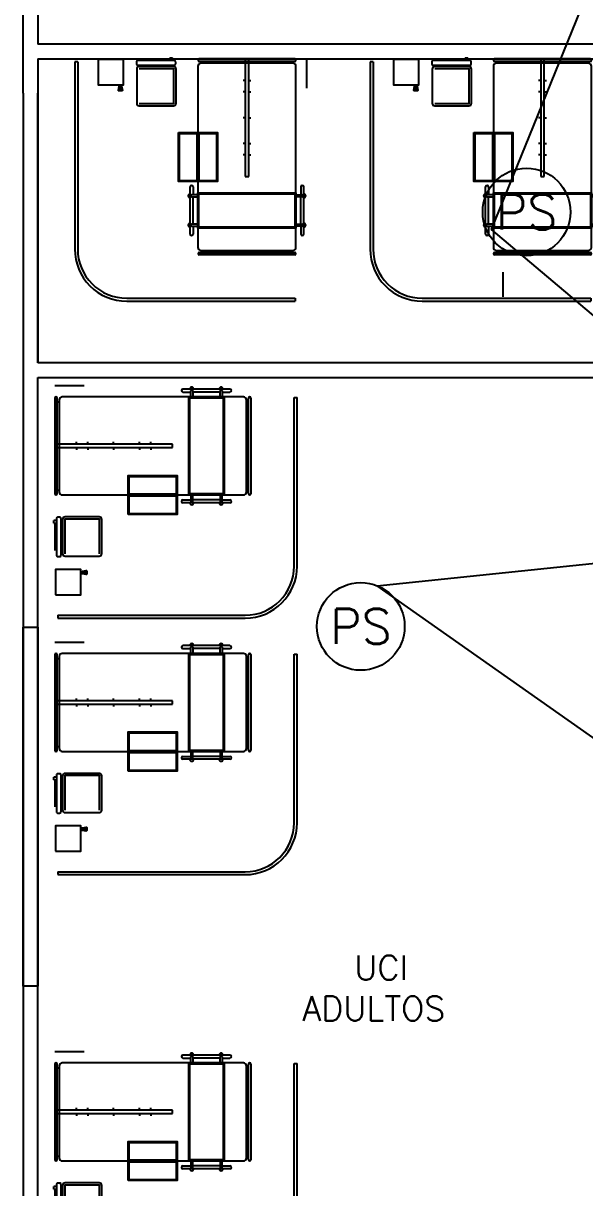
# Model space of a CAD drawing. Header units: metres. Extents: x -39 to 21688, y -24 to 9022.
# Drawn here: x 283.65 to 289.38, y 35.13 to 47.01 of the extents above; entities that cross this region are included whole.
import ezdxf
from ezdxf.enums import TextEntityAlignment as Align

# ---------------------------------------------------------------- set-up
doc = ezdxf.new("R2010")
doc.units = ezdxf.units.M
doc.header["$MEASUREMENT"] = 0
for name, color, linetype in [('AN-TEXTO', 3, 'Continuous'), ('AR-MOBILIRIO', 1, 'Continuous'), ('AR-MUROS', 6, 'Continuous'), ('AR-PUERTAS', 2, 'Continuous'), ('AR-VENTANAS', 2, 'Continuous')]:
    doc.layers.add(name, color=color, linetype=linetype)
doc.styles.add('REGULAR-2.5', font='romans.shx', dxfattribs={"height": 2.5})
doc.styles.add('ROMANS', font='romans.shx', dxfattribs={"width": 0.75})

# ---------------------------------------------------------------- blocks, each defined once
blk = doc.blocks.new('AR-CAMILLA 2')
at = {"layer": 'AR-MOBILIRIO'}
for p, q in [((-0.11, 0.319, 0), (-0.41, 0.319, 0)), ((1.377, 0.287, 0), (0.897, 0.287, 0)), ((0.897, 0.257, 0), (0.977, 0.257, 0)), ((0.977, 0.207, 0), (0.977, 0.27, 0)), ((0.997, 0.27, 0), (0.997, 0.207, 0)), ((1.277, 0.257, 0), (0.997, 0.257, 0)), ((1.277, 0.207, 0), (1.277, 0.27, 0)), ((1.297, 0.27, 0), (1.297, 0.207, 0)), ((1.297, 0.257, 0), (1.377, 0.257, 0)), ((-0.41, 0.195, 0), (-0.41, -0.78, 0)), ((-0.385, -0.78, 0), (-0.385, 0.195, 0)), ((-0.385, 0.157, 0), (-0.365, 0.157, 0)), ((-0.365, 0.177, 0), (-0.365, -0.763, 0)), ((1.515, 0.207, 0), (-0.335, 0.207, 0)), ((0.957, -0.793, 0), (0.957, 0.207, 0)), ((0.957, 0.207, 0), (1.317, 0.207, 0)), ((0.967, -0.783, 0), (0.967, 0.197, 0)), ((0.967, 0.197, 0), (1.307, 0.197, 0)), ((1.307, 0.197, 0), (1.307, -0.783, 0)), ((1.317, 0.207, 0), (1.317, -0.793, 0)), ((1.545, -0.763, 0), (1.545, 0.177, 0)), ((1.565, 0.157, 0), (1.545, 0.157, 0)), ((1.565, -0.78, 0), (1.565, 0.195, 0)), ((1.59, 0.195, 0), (1.59, -0.78, 0)), ((2.032, -1.52, 0), (2.032, 0.2, 0)), ((2.032, 0.2, 0), (2.062, 0.2, 0)), ((2.062, -1.52, 0), (2.062, 0.2, 0)), ((0.79, -0.275, 0), (-0.41, -0.275, 0)), ((-0.41, -0.275, 0), (-0.41, -0.31, 0)), ((-0.41, -0.31, 0), (0.79, -0.31, 0)), ((-0.19, -0.275, 0), (-0.19, -0.252, 0)), ((-0.19, -0.31, 0), (-0.19, -0.333, 0)), ((-0.073, -0.275, 0), (-0.073, -0.252, 0)), ((-0.073, -0.31, 0), (-0.073, -0.333, 0)), ((0.19, -0.275, 0), (0.19, -0.252, 0)), ((0.19, -0.31, 0), (0.19, -0.333, 0)), ((0.453, -0.275, 0), (0.453, -0.252, 0)), ((0.453, -0.31, 0), (0.453, -0.333, 0)), ((0.57, -0.275, 0), (0.57, -0.252, 0)), ((0.57, -0.31, 0), (0.57, -0.333, 0)), ((0.79, -0.31, 0), (0.79, -0.275, 0)), ((0.35, -0.603, 0), (0.83, -0.603, 0)), ((0.35, -0.783, 0), (0.35, -0.603, 0)), ((0.83, -0.783, 0), (0.83, -0.603, 0)), ((-0.385, -0.743, 0), (-0.365, -0.743, 0)), ((-0.335, -0.793, 0), (1.515, -0.793, 0)), ((0.34, -0.793, 0), (0.84, -0.793, 0)), ((0.35, -0.783, 0), (0.83, -0.783, 0)), ((0.35, -0.803, 0), (0.83, -0.803, 0)), ((0.35, -0.983, 0), (0.35, -0.803, 0)), ((0.83, -0.983, 0), (0.83, -0.803, 0)), ((1.317, -0.793, 0), (0.957, -0.793, 0)), ((1.307, -0.783, 0), (0.967, -0.783, 0)), ((0.977, -0.793, 0), (0.977, -0.856, 0)), ((0.997, -0.856, 0), (0.997, -0.793, 0)), ((1.277, -0.793, 0), (1.277, -0.856, 0)), ((1.297, -0.856, 0), (1.297, -0.793, 0)), ((1.565, -0.743, 0), (1.545, -0.743, 0)), ((0.897, -0.843, 0), (0.977, -0.843, 0)), ((1.377, -0.873, 0), (0.897, -0.873, 0)), ((1.277, -0.843, 0), (0.997, -0.843, 0)), ((1.297, -0.843, 0), (1.377, -0.843, 0)), ((-0.419, -1.081, 0), (-0.419, -1.054, 0)), ((-0.394, -1.054, 0), (-0.419, -1.054, 0)), ((-0.331, -1.054, 0), (-0.346, -1.054, 0)), ((-0.309, -1.042, 0), (-0.309, -1.392, 0)), ((0.044, -1.04, 0), (-0.306, -1.04, 0)), ((0.35, -0.983, 0), (0.83, -0.983, 0)), ((-0.419, -1.081, 0), (-0.394, -1.081, 0)), ((-0.407, -1.358, 0), (-0.407, -1.081, 0)), ((-0.346, -1.081, 0), (-0.331, -1.081, 0)), ((-0.134, -1.582, 0), (-0.144, -1.582, 0)), ((-0.144, -1.812, 0), (-0.144, -1.584, 0)), ((-0.134, -1.587, 0), (-0.144, -1.587, 0)), ((-0.119, -1.6, 0), (-0.119, -1.569, 0)), ((-0.114, -1.601, 0), (-0.114, -1.568, 0)), ((-0.109, -1.602, 0), (-0.109, -1.567, 0)), ((-0.104, -1.603, 0), (-0.104, -1.566, 0)), ((-0.099, -1.604, 0), (-0.099, -1.565, 0)), ((-0.094, -1.605, 0), (-0.094, -1.565, 0)), ((-0.089, -1.605, 0), (-0.089, -1.564, 0)), ((-0.378, -2.02, 0), (1.532, -2.02, 0)), ((-0.378, -2.02, 0), (-0.378, -2.05, 0)), ((-0.378, -2.05, 0), (1.532, -2.05, 0))]:
    blk.add_line(p, q, dxfattribs=at)
at = {"layer": 'AR-MOBILIRIO', "elevation": 0}
for points in [[(0.34, -0.993), (0.34, -0.593), (0.84, -0.593), (0.84, -0.993)], [(-0.404, -1.812), (-0.144, -1.812), (-0.144, -1.552), (-0.404, -1.552)]]:
    blk.add_lwpolyline(points, close=True, dxfattribs=at)
for points in [[(-0.394, -1.035), (-0.394, -1.406, 0.414214), (-0.379, -1.421), (-0.361, -1.421, 0.414214), (-0.346, -1.406), (-0.346, -1.035, 0.414214), (-0.361, -1.02), (-0.379, -1.02, 0.414214)], [(-0.331, -1.042), (-0.331, -1.392, 0.414214), (-0.306, -1.417), (0.044, -1.417, 0.414214), (0.069, -1.392), (0.069, -1.042, 0.414214), (0.044, -1.017), (-0.306, -1.017, 0.414214)], [(-0.131, -1.572), (-0.091, -1.564, -0.487928), (-0.085, -1.569), (-0.085, -1.6, -0.487928), (-0.091, -1.605), (-0.131, -1.598, -0.344151), (-0.134, -1.593), (-0.134, -1.576, -0.344151)]]:
    blk.add_lwpolyline(points, format="xyb", close=True, dxfattribs=at)
blk.add_lwpolyline([(0.047, -1.392), (0.047, -1.042)], dxfattribs=at)
at = {"layer": 'AR-MOBILIRIO'}
for centre, radius, start, end in [((0.897, 0.272, 0), 0.015, 90, 270), ((0.987, 0.287, 0), 0.02, 360, 180), ((0.987, 0.27, 0), 0.01, 360, 180), ((1.287, 0.287, 0), 0.02, 360, 180), ((1.287, 0.27, 0), 0.01, 360, 180), ((1.377, 0.272, 0), 0.015, 270, 90), ((-0.397, 0.195, 0), 0.0125, 360, 180), ((-0.335, 0.177, 0), 0.03, 90, 180), ((1.515, 0.177, 0), 0.03, 360, 90), ((1.578, 0.195, 0), 0.0125, 360, 180), ((-0.397, -0.78, 0), 0.0125, 180, 360), ((-0.335, -0.763, 0), 0.03, 180, 270), ((1.515, -0.763, 0), 0.03, 270, 360), ((1.578, -0.78, 0), 0.0125, 180, 360), ((0.897, -0.858, 0), 0.015, 90, 270), ((0.987, -0.873, 0), 0.02, 180, 360), ((0.987, -0.856, 0), 0.01, 180, 360), ((1.287, -0.873, 0), 0.02, 180, 360), ((1.287, -0.856, 0), 0.01, 180, 360), ((1.377, -0.858, 0), 0.015, 270, 90), ((-0.306, -1.042, 0), 0.0029, 90, 180), ((0.044, -1.042, 0), 0.0029, 360, 90), ((1.532, -1.52, 0), 0.5, 270, 360), ((1.532, -1.52, 0), 0.53, 270, 360)]:
    blk.add_arc(centre, radius, start, end, dxfattribs=at)
blk = doc.blocks.new('PS SENSOR')
at = {"ltscale": 8}
blk.add_circle((0, 0), 20.42, dxfattribs=at)
at = {"ltscale": 8, "style": 'ROMANS'}
blk.add_text('PS', height=16.335, dxfattribs=at).set_placement((0, 0), align=Align.MIDDLE)

msp = doc.modelspace()

# ---------------------------------------------------------------- linework, layer by layer
at = {"layer": 'AR-MUROS', "color": 18, "true_color": 0x000000}
msp.add_line((288.55245, 44.21969), (288.55245, 44.46969), dxfattribs=at)
at = {"layer": 'AR-MUROS'}
for points in [[(283.65483, 46.29698), (283.65483, 47.79698), (283.80483, 47.79698), (283.80483, 46.79698)], [(283.80483, 46.64698), (295.20483, 46.64698), (295.35483, 46.64698), (295.35483, 46.79698), (295.20483, 46.79698), (283.80483, 46.79698)], [(283.80483, 46.64698), (283.80483, 43.54452)], [(283.65483, 46.29698), (283.65483, 13.40006), (283.80483, 13.40006), (283.80483, 13.68495)], [(283.80483, 43.54452), (283.80483, 46.29698)], [(289.65483, 41.63866), (289.65483, 43.39452), (293.22677, 43.39452), (293.22677, 43.54452), (289.50483, 43.54452), (283.80483, 43.54452)], [(283.80483, 34.78317), (283.80483, 43.39452)], [(283.80483, 28.68913), (283.80483, 34.63317), (283.80483, 43.39452)], [(283.80483, 43.39452), (289.50483, 43.39452), (289.50483, 41.63866)]]:
    msp.add_lwpolyline(points, dxfattribs=at)
at = {"layer": 'AR-VENTANAS'}
msp.add_lwpolyline([(307.41307, 28.55818), (297.83558, 30.5776), (298.42057, 33.35202), (294.79537, 34.39552), (295.60103, 30.19711), (286.66732, 31.94503), (295.12882, 35.74003), (287.26503, 41.27145), (292.14411, 41.77599), (288.43298, 44.90572), (289.86373, 48.43442), (290.08021, 49.60585), (289.15208, 52.86278), (296.65094, 53.46709), (301.51515, 53.74548), (302.47555, 46.85281), (308.11135, 48.09534), (308.07835, 49.12488), (308.07835, 53.4344), (328.49244, 52.99691)], dxfattribs=at)
msp.add_lwpolyline([(283.80483, 37.18441), (283.65483, 37.18441), (283.65483, 40.84785), (283.80483, 40.84785)], close=True, dxfattribs=at)

# ---------------------------------------------------------------- block references
at = {"layer": 'AR-MUROS', "rotation": 270}
for p in [(286.23022, 46.23719, 0), (289.24489, 46.23719, 0)]:
    msp.add_blockref('AR-CAMILLA 2', p, dxfattribs=at)
at = {"layer": 'AR-MUROS'}
for p in [(284.38671, 42.9904, 0), (284.38671, 40.37342, 0), (284.38671, 36.1951, 0)]:
    msp.add_blockref('AR-CAMILLA 2', p, dxfattribs=at)
at = {"layer": 'AR-PUERTAS', "xscale": 0.02191086110359542, "yscale": 0.02191086110359542, "zscale": 0.02191086110359542}
for p in [(288.79089, 45.08468), (287.09913, 40.85596)]:
    msp.add_blockref('PS SENSOR', p, dxfattribs=at)

# ---------------------------------------------------------------- texts
at = {"layer": 'AN-TEXTO', "insert": (285.52073, 37.4994), "char_height": 0.25, "attachment_point": 1, "style": 'REGULAR-2.5'}
msp.add_mtext_dynamic_manual_height_columns('\\pi1.51253;UCI\\P\\pi0.98277;ADULTOS ', width=3.5369651, gutter_width=1.25, heights=[0], dxfattribs=at)

doc.saveas('drawing.dxf')
